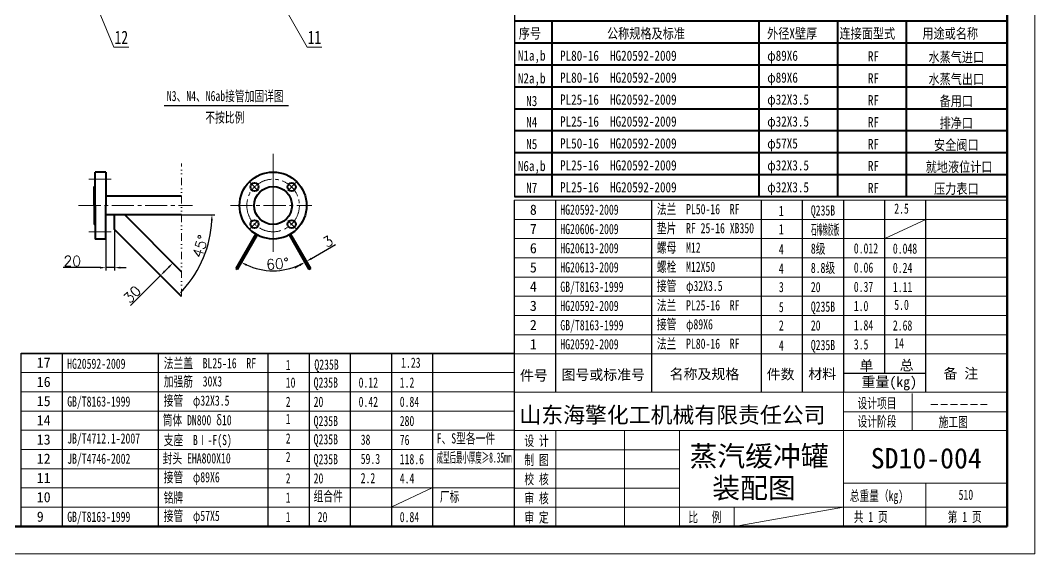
# Model space of a CAD drawing. Header units: millimetres. Extents: x 31396 to 1804389, y -22328 to 1387.
# Drawn here: x 1800908 to 1804389, y -18278 to -16447 of the extents above; entities that cross this region are included whole.
import ezdxf
from ezdxf.enums import TextEntityAlignment as Align

# ---------------------------------------------------------------- set-up
doc = ezdxf.new("R2010")
doc.units = ezdxf.units.MM
doc.linetypes.add('CENTER2', pattern=[28.575, 19.05, -3.175, 3.175, -3.175])
doc.linetypes.add('DIVIDE', pattern=[31.75, 12.7, -6.35, 0, -6.35, 0, -6.35])
doc.layers.get('Defpoints').update_dxf_attribs({"lineweight": 18})
doc.layers.add('TITLE', color=12, linetype='Continuous')
doc.styles.add('H1', font='', dxfattribs={"height": 45})
doc.styles.add('HZ0', font='TXT', dxfattribs={"width": 0.7, "bigfont": 'HZTXT0'})
doc.styles.get("Standard").update_dxf_attribs({"font": 'txt', "bigfont": 'gbcbig.shx'})
doc.styles.get('H1').set_extended_font_data('SimSun')
doc.dimstyles.new('35基本式样', dxfattribs={"dimtxt": 40, "dimasz": 40, "dimexe": 10, "dimexo": 0, "dimgap": 5, "dimtad": 1, "dimdec": 0, "dimdsep": 46, "dimtxsty": 'Standard', "dimcen": 0, "dimclrd": 1, "dimclre": 1, "dimclrt": 1, "dimadec": 0, "dimazin": 0, "dimtfac": 1, "dimtdec": 0, "dimtmove": 0, "dimatfit": 3, "dimfxl": 10, "dimarcsym": 0})

# ---------------------------------------------------------------- blocks, each defined once
blk = doc.blocks.new('*D110')
at = {"color": 1, "lineweight": -2, "transparency": 16777216}
for p, q in [((1801201.7, -17140.3), (1801201.7, -17306.1)), ((1801231.7, -17140.3), (1801231.7, -17306.1)), ((1801181.7, -17296.1), (1801055.5, -17296.1)), ((1801231.7, -17296.1), (1801201.7, -17296.1)), ((1801251.7, -17296.1), (1801271.7, -17296.1))]:
    blk.add_line(p, q, dxfattribs=at)
at = {"color": 1, "lineweight": 20, "transparency": 16777216}
for points in [[(1801181.7, -17292.8), (1801181.7, -17299.5), (1801201.7, -17296.1)], [(1801251.7, -17292.8), (1801251.7, -17299.5), (1801231.7, -17296.1)]]:
    blk.add_solid(points, dxfattribs=at)
at = {"layer": 'Defpoints', "color": 0, "lineweight": 20, "transparency": 16777216}
for p in [(1801201.7, -17140.3), (1801231.7, -17140.3), (1801231.7, -17296.1)]:
    blk.add_point(p, dxfattribs=at)
at = {"color": 1, "lineweight": 20, "transparency": 16777216, "insert": (1801086.7, -17273.6), "char_height": 35, "attachment_point": 5}
blk.add_mtext('20', dxfattribs=at)
blk = doc.blocks.new('*D111')
at = {"color": 1, "lineweight": -2, "transparency": 16777216}
for p, q in [((1801417.9, -17294.4), (1801403.7, -17308.5)), ((1801432, -17280.3), (1801439.1, -17287.3)), ((1801389.6, -17322.7), (1801286.2, -17426.1)), ((1801389.6, -17322.7), (1801396.7, -17329.8))]:
    blk.add_line(p, q, dxfattribs=at)
at = {"color": 1, "lineweight": 20, "transparency": 16777216}
for points in [[(1801415.5, -17292), (1801420.2, -17296.8), (1801432, -17280.3)], [(1801401.4, -17306.2), (1801406.1, -17310.9), (1801389.6, -17322.7)]]:
    blk.add_solid(points, dxfattribs=at)
at = {"layer": 'Defpoints', "color": 0, "lineweight": 20, "transparency": 16777216}
for p in [(1801432, -17280.3), (1801432, -17280.3), (1801389.6, -17322.7)]:
    blk.add_point(p, dxfattribs=at)
at = {"color": 1, "lineweight": 20, "transparency": 16777216, "insert": (1801292.4, -17388.1), "char_height": 35, "attachment_point": 5, "rotation": 45}
blk.add_mtext('30', dxfattribs=at)
blk = doc.blocks.new('*D112')
at = {"color": 1, "lineweight": -2, "transparency": 16777216}
blk.add_line((1801461.7, -17114.8), (1801575.9, -17114.8), dxfattribs=at)
blk.add_arc((1801181.7, -17114.8), 384.2, 317.9832, 357.0168, dxfattribs=at)
at = {"color": 1, "lineweight": 20, "transparency": 16777216}
for points in [[(1801562, -17134.7), (1801568.7, -17134.9), (1801565.9, -17114.8)], [(1801469.5, -17374.3), (1801464.7, -17369.7), (1801453.4, -17386.5)]]:
    blk.add_solid(points, dxfattribs=at)
at = {"layer": 'Defpoints', "color": 0, "lineweight": 20, "transparency": 16777216}
for p in [(1801201.7, -17114.8), (1801461.7, -17114.8), (1801231.7, -17164.8), (1801514.4, -17306.9), (1801461.7, -17394.8)]:
    blk.add_point(p, dxfattribs=at)
at = {"color": 1, "lineweight": 20, "transparency": 16777216, "insert": (1801525.8, -17222.9), "char_height": 35, "attachment_point": 5, "rotation": 72.5661}
blk.add_mtext('45°', dxfattribs=at)
blk = doc.blocks.new('*D113')
at = {"color": 1, "lineweight": -2, "transparency": 16777216}
blk.add_arc((1801775.7, -17088.8), 218.1, 245.2556, 294.7444, dxfattribs=at)
at = {"color": 1, "lineweight": 20, "transparency": 16777216}
for points in [[(1801682.9, -17289.9), (1801686, -17283.9), (1801666.7, -17277.7)], [(1801865.5, -17283.9), (1801868.6, -17289.9), (1801884.8, -17277.7)]]:
    blk.add_solid(points, dxfattribs=at)
at = {"layer": 'Defpoints', "color": 0, "lineweight": 20, "transparency": 16777216}
for p in [(1801720.9, -17183.9), (1801830.6, -17183.9), (1801652.7, -17302), (1801737.9, -17303.6), (1801898.8, -17302)]:
    blk.add_point(p, dxfattribs=at)
at = {"color": 1, "lineweight": 20, "transparency": 16777216, "insert": (1801791, -17282.9), "char_height": 35, "attachment_point": 5, "rotation": 4.4963}
blk.add_mtext('60°', dxfattribs=at)
blk = doc.blocks.new('*D116')
at = {"color": 1, "lineweight": -2, "transparency": 16777216}
for p, q in [((1801907.3, -17264.7), (1801989.6, -17217.2)), ((1801867.5, -17287.7), (1801850.2, -17297.7)), ((1801884.8, -17277.7), (1801879.8, -17269.1)), ((1801884.8, -17277.7), (1801890, -17274.7)), ((1801890, -17274.7), (1801885, -17266.1))]:
    blk.add_line(p, q, dxfattribs=at)
at = {"color": 1, "lineweight": 20, "transparency": 16777216}
for points in [[(1801905.7, -17261.8), (1801909, -17267.6), (1801890, -17274.7)], [(1801865.8, -17284.8), (1801869.1, -17290.6), (1801884.8, -17277.7)]]:
    blk.add_solid(points, dxfattribs=at)
at = {"layer": 'Defpoints', "color": 0, "lineweight": 20, "transparency": 16777216}
for p in [(1801884.8, -17277.7), (1801890, -17274.7), (1801890, -17274.7)]:
    blk.add_point(p, dxfattribs=at)
at = {"color": 1, "lineweight": 20, "transparency": 16777216, "insert": (1801963.9, -17206.1), "char_height": 35, "attachment_point": 5, "rotation": 30}
blk.add_mtext('3', dxfattribs=at)

msp = doc.modelspace()

# ---------------------------------------------------------------- linework, layer by layer
at = {"color": 1, "lineweight": 20}
for p, q in [((1801542.8, -15923.5), (1801892.5, -16538.6)), ((1801010.1, -16010.7), (1801229.8, -16538.6)), ((1801229.8, -16538.6), (1801280.3, -16538.6)), ((1801892.5, -16538.6), (1801943, -16538.6)), ((1801775.7, -16904.9), (1801775.7, -17241.7)), ((1803874.6, -17196.4), (1804015.7, -17130.4)), ((1802182.6, -18117.2), (1802323.8, -18051.4))]:
    msp.add_line(p, q, dxfattribs=at)
at = {"color": 1, "lineweight": 40}
for p, q in [((1804297.9, -16450.4), (1802606.9, -16450.4)), ((1802731.7, -16450.4), (1802731.7, -17052.7)), ((1803442.7, -16450.4), (1803442.7, -17052.7)), ((1803712.6, -16450.4), (1803712.6, -17052.7)), ((1803948.1, -16450.4), (1803948.1, -17052.7)), ((1804297.9, -16525.6), (1802604, -16525.6)), ((1804297.9, -16600.9), (1802604, -16600.9)), ((1804297.9, -16676.2), (1802604, -16676.2)), ((1802731.7, -16676.2), (1802731.7, -16977.4)), ((1804297.9, -16751.5), (1802604, -16751.5)), ((1804297.9, -16826.8), (1802604, -16826.8)), ((1804297.9, -16826.8), (1802604, -16826.8)), ((1804297.9, -16902.1), (1802604, -16902.1)), ((1804297.9, -16902.1), (1802604, -16902.1)), ((1804297.9, -16977.4), (1802604, -16977.4)), ((1804297.9, -17052.7), (1802604, -17052.7))]:
    msp.add_line(p, q, dxfattribs=at)
at = {"color": 1, "linetype": 'DIVIDE', "lineweight": 20, "ltscale": 2}
msp.add_line((1801461.7, -17394.8), (1801461.7, -16938), dxfattribs=at)
at = {"lineweight": 40}
for p, q in [((1801165.7, -17082.8), (1801165.7, -16967.8)), ((1801201.7, -16967.8), (1801165.7, -16967.8)), ((1801201.7, -16967.8), (1801201.7, -17082.8)), ((1801161.7, -17082.8), (1801161.7, -17017.8)), ((1801165.7, -17017.8), (1801161.7, -17017.8)), ((1801461.7, -17050.8), (1801201.7, -17050.8)), ((1801161.7, -17082.8), (1801161.7, -17147.8)), ((1801165.7, -17082.8), (1801165.7, -17197.8)), ((1801201.7, -17197.8), (1801201.7, -17082.8)), ((1801461.7, -17114.8), (1801201.7, -17114.8)), ((1801231.7, -17164.8), (1801231.7, -17114.8)), ((1801461.7, -17310), (1801266.6, -17114.8)), ((1801165.7, -17147.8), (1801161.7, -17147.8)), ((1801461.7, -17394.8), (1801231.7, -17164.8)), ((1801715.7, -17180.9), (1801647.6, -17298.8)), ((1801720.9, -17183.9), (1801652.7, -17302)), ((1801830.6, -17183.9), (1801898.8, -17302)), ((1801835.8, -17180.9), (1801903.9, -17298.8)), ((1801201.7, -17197.8), (1801165.7, -17197.8)), ((1801647.6, -17298.8), (1801652.7, -17302)), ((1801903.9, -17298.8), (1801898.8, -17302))]:
    msp.add_line(p, q, dxfattribs=at)
at = {"color": 1, "linetype": 'CENTER2', "lineweight": 20, "ltscale": 4}
for p, q in [((1801143.5, -16992.6), (1801222.1, -16992.6)), ((1801724.9, -17032), (1801697.2, -17004.3)), ((1801826.6, -17032), (1801854.3, -17004.3)), ((1801107.9, -17082.8), (1801499.1, -17082.8)), ((1801629, -17082.8), (1801908.6, -17082.8)), ((1801724.9, -17133.7), (1801697.2, -17161.4)), ((1801826.6, -17133.7), (1801854.3, -17161.4)), ((1801143.5, -17173), (1801222.1, -17173))]:
    msp.add_line(p, q, dxfattribs=at)
at = {"lineweight": 40}
for centre, radius in [((1801775.7, -17082.8), 115), ((1801712, -17019), 14), ((1801775.7, -17082.8), 65), ((1801839.5, -17019), 14), ((1801712, -17146.6), 14), ((1801839.5, -17146.6), 14)]:
    msp.add_circle(centre, radius, dxfattribs=at)
at = {"color": 1, "linetype": 'CENTER2', "lineweight": 20, "ltscale": 4}
msp.add_circle((1801775.7, -17082.8), 90.2, dxfattribs=at)
at = {"layer": 'TITLE', "color": 1, "lineweight": 13}
for p, q in [((1804389, -14330.4), (1804389, -18278.4)), ((1804295, -17064.4), (1802603, -17064.4)), ((1804295, -17130.4), (1802603, -17130.4)), ((1804295, -17196.4), (1802603, -17196.4)), ((1804295, -17196.4), (1802603, -17196.4)), ((1804295, -17262.4), (1802603, -17262.4)), ((1804295, -17328.4), (1802603, -17328.4)), ((1804295, -17394.4), (1802603, -17394.4)), ((1804295, -17460.4), (1802603, -17460.4)), ((1804295, -17526.4), (1802603, -17526.4)), ((1802603, -17589.4), (1800911, -17589.4)), ((1802603, -17591), (1800911, -17591)), ((1802603, -17591), (1800911, -17591)), ((1802603, -17592.2), (1800911, -17592.2)), ((1804295, -17592.2), (1802603, -17592.2)), ((1802603, -17656.6), (1800911, -17656.6)), ((1802603, -17722.6), (1800911, -17722.6)), ((1802603, -17722.6), (1800911, -17722.6)), ((1804295, -17723.8), (1802603, -17723.8)), ((1803733.2, -18186), (1803733.2, -17723.8)), ((1803968.1, -17855.4), (1803968.1, -17727.8)), ((1802603, -17788.6), (1800911, -17788.6)), ((1802603, -17788.6), (1800911, -17788.6)), ((1803733.2, -17791.3), (1804295.3, -17791.3)), ((1802603, -17854.6), (1800911, -17854.6)), ((1804295, -17855.4), (1802605.6, -17855.4)), ((1802745.6, -18184.4), (1802745.6, -17855.4)), ((1802981.6, -18184.4), (1802981.6, -17855.4)), ((1803169.6, -18184.4), (1803169.6, -17855.4)), ((1803733.2, -17855.4), (1804295.3, -17855.4)), ((1802603, -17920.6), (1800911, -17920.6)), ((1803169.6, -17921.2), (1802605.6, -17921.2)), ((1802603, -17986.6), (1800911, -17986.6)), ((1803169.6, -17987), (1802605.6, -17987)), ((1802603, -18052.6), (1800911, -18052.6)), ((1803169.6, -18052.8), (1802605.6, -18052.8)), ((1803733.2, -18036.1), (1804295, -18036.1)), ((1804015.1, -18186), (1804015.1, -18036.1)), ((1802603, -18118.6), (1800911, -18118.6)), ((1804295, -18118.6), (1802605.6, -18118.6)), ((1803733.2, -18118.6), (1803357.5, -18184.4)), ((1803357.5, -18184.4), (1803357.5, -18118.6)), ((1802603, -18184.4), (1800911, -18184.4)), ((1804389, -18278.4), (1798805.4, -18278.4))]:
    msp.add_line(p, q, dxfattribs=at)
at = {"layer": 'TITLE', "color": 1}
for p, q in [((1802604, -14432.5), (1802604, -17052.7)), ((1801402.1, -16739.7), (1801828.8, -16739.7)), ((1802745.6, -17723.8), (1802745.6, -17064.4)), ((1803074.9, -17723.8), (1803074.9, -17064.4)), ((1803451.2, -17723.8), (1803451.2, -17064.4)), ((1803592.3, -17723.8), (1803592.3, -17064.4)), ((1803733.5, -17723.8), (1803733.5, -17064.4)), ((1803874.6, -17658), (1803874.6, -17064.4)), ((1804015.7, -17723.8), (1804015.7, -17064.4)), ((1801053.6, -18184.4), (1801053.6, -17589.4)), ((1801382.9, -18184.4), (1801382.9, -17589.4)), ((1801759.2, -18184.4), (1801759.2, -17589.4)), ((1801900.4, -18184.4), (1801900.4, -17589.4)), ((1802041.5, -18184.4), (1802041.5, -17589.4)), ((1802182.6, -18184.4), (1802182.6, -17589.4)), ((1802323.8, -18184.4), (1802323.8, -17589.4)), ((1803733.5, -17658), (1804015.7, -17658))]:
    msp.add_line(p, q, dxfattribs=at)
at = {"layer": 'TITLE', "color": 1, "lineweight": 50}
for p, q in [((1804295, -14424.4), (1804295, -18184.4)), ((1804295, -18184.4), (1799040.4, -18184.4))]:
    msp.add_line(p, q, dxfattribs=at)
at = {"layer": 'TITLE', "color": 1, "const_width": 4.7}
for points in [[(1802603, -18184.4), (1802603, -17064.4)], [(1800911, -18184.4), (1800911, -17589.4)]]:
    msp.add_lwpolyline(points, dxfattribs=at)

# ---------------------------------------------------------------- texts
at = {"color": 1, "lineweight": 40, "style": 'H1'}
for s, height, width, p in [('12', 45.5, 0.75, (1801255, -16528.1)), ('11', 45.5, 0.75, (1801917.7, -16528.1)), ('N1a,b', 35, 0.8, (1802663.1, -16585.4)), ('水蒸气进口', 35, 0.8, (1804119.9, -16591)), ('N2a,b', 35, 0.8, (1802663.1, -16663.4)), ('水蒸气出口', 35, 0.8, (1804119.9, -16666.3)), ('N3', 35, 0.8, (1802663.1, -16741.3)), ('备用口', 35, 0.8, (1804119.9, -16741.6)), ('排净口', 35, 0.8, (1804119.9, -16816.9)), ('N4', 35, 0.8, (1802663.1, -16813.9)), ('N5', 35, 0.8, (1802663.1, -16889.2)), ('安全阀口', 35, 0.8, (1804119.9, -16892.2)), ('N6a,b', 35, 0.8, (1802663.1, -16964.5)), (' 就地液位计口', 35, 0.8, (1804119.9, -16967.5)), ('N7', 35, 0.8, (1802663.1, -17039.8)), ('压力表口', 35, 0.8, (1804119.9, -17042.7))]:
    msp.add_text(s, height=height, dxfattribs=dict(at, width=width)).set_placement(p, align=Align.CENTER)
at = {"color": 1, "lineweight": 40, "style": 'H1', "width": 0.8}
for s, p in [('序号', (1802618.6, -16509.3)), ('公称规格及标准', (1802921.4, -16509.3)), ('外径X壁厚', (1803470.8, -16509.3)), ('连接面型式', (1803719, -16509.3)), ('用途或名称', (1804003.7, -16509.3)), ('PL80-16  HG20592-2009', (1802760.3, -16585.9)), ('φ89X6', (1803471.2, -16585.9)), ('RF', (1803816.7, -16588.3)), ('PL80-16  HG20592-2009', (1802760.3, -16661.1)), ('φ89X6', (1803471.2, -16661.1)), ('RF', (1803816.7, -16663.5)), ('PL25-16  HG20592-2009', (1802760.3, -16736.4)), ('φ32X3.5', (1803471.2, -16736.4)), ('RF', (1803816.7, -16738.8)), ('PL25-16  HG20592-2009', (1802760.3, -16811.7)), ('φ32X3.5', (1803471.2, -16811.7)), ('RF', (1803816.7, -16814.1)), ('PL50-16  HG20592-2009', (1802760.3, -16887)), ('φ57X5', (1803471.2, -16887)), ('RF', (1803816.7, -16889.4)), ('PL25-16  HG20592-2009', (1802760.3, -16962.3)), ('φ32X3.5', (1803471.2, -16962.3)), ('RF', (1803816.7, -16964.7)), ('PL25-16  HG20592-2009', (1802760.3, -17037.6)), ('φ32X3.5', (1803471.2, -17037.6)), ('RF', (1803816.7, -17040))]:
    msp.add_text(s, height=35, dxfattribs=at).set_placement(p)
at = {"layer": 'TITLE', "color": 1, "style": 'H1'}
for s, width, p in [('N3、N4、N6ab接管加固详图', 0.7, (1801411, -16724.2)), ('不按比例', 0.7, (1801543.2, -16797.8)), ('HG20592-2009', 0.7, (1802761.3, -17114.5)), ('法兰  PL50-16  RF ', 0.7, (1803092.5, -17112.6)), ('1', 0.7, (1803511.1, -17118.6)), ('Q235B', 0.7, (1803620.8, -17117.2)), ('2.5', 0.7, (1803907, -17110.8)), ('HG20606-2009', 0.7, (1802761.3, -17181)), ('垫片  RF 25-16 XB350 ', 0.7, (1803092.5, -17177.9)), ('1', 0.7, (1803511.1, -17181.9)), ('石棉橡胶板', 0.4, (1803620.8, -17183.2)), ('HG20613-2009', 0.7, (1802761.3, -17246.5)), ('螺母  M12', 0.7, (1803092.5, -17244.6)), ('4', 0.7, (1803511.1, -17250.6)), ('8级', 0.7, (1803620.8, -17248.2)), ('0.012', 0.7, (1803768.3, -17247.4)), ('0.048', 0.7, (1803902.3, -17248.2)), ('HG20613-2009', 0.7, (1802761.3, -17312.5)), ('螺栓  M12X50', 0.7, (1803092.5, -17310.6)), ('4', 0.7, (1803511.1, -17316.6)), ('8.8级', 0.7, (1803620.8, -17314.2)), ('0.06', 0.7, (1803768.3, -17313.4)), ('0.24', 0.7, (1803902.3, -17314.2)), ('GB/T8163-1999', 0.7, (1802761.3, -17379.3)), ('接管  φ32X3.5', 0.7, (1803092.5, -17376.2)), ('3', 0.7, (1803511.1, -17380.2)), ('20', 0.7, (1803620.8, -17380.2)), ('0.37', 0.7, (1803768.3, -17379.4)), ('1.11', 0.7, (1803902.3, -17380.2)), ('法兰  PL25-16  RF ', 0.7, (1803092.5, -17442.9)), ('HG20592-2009', 0.7, (1802761.3, -17444.8)), ('5', 0.7, (1803511.1, -17448.9)), ('Q235B', 0.7, (1803620.8, -17447.5)), ('1.0', 0.7, (1803768.3, -17445.2)), ('5.0', 0.7, (1803907, -17441.1)), ('接管  φ89X6', 0.7, (1803092.5, -17508)), ('GB/T8163-1999', 0.7, (1802761.3, -17511.1)), ('2', 0.7, (1803511.1, -17512)), ('20', 0.7, (1803620.8, -17512)), ('1.84', 0.7, (1803768.3, -17511.2)), ('2.68', 0.7, (1803902.3, -17512)), ('HG20592-2009', 0.7, (1802761.3, -17576.6)), ('法兰  PL80-16  RF ', 0.7, (1803092.5, -17574.7)), ('3.5', 0.7, (1803768.3, -17577)), ('14', 0.7, (1803907, -17572.9)), ('4', 0.7, (1803511.1, -17580.7)), ('Q235B', 0.7, (1803620.8, -17579.3)), ('HG20592-2009', 0.7, (1801069.3, -17643.5)), ('法兰盖  BL25-16  RF ', 0.7, (1801400.5, -17641.6)), ('Q235B', 0.7, (1801917.4, -17646.2)), ('1.23', 0.7, (1802215, -17639.8)), ('1', 0.7, (1801819.1, -17647.6)), ('加强筋  30X3', 0.7, (1801400.5, -17704.1)), ('10', 0.7, (1801819.1, -17708.1)), ('Q235B', 0.7, (1801914.9, -17708.1)), ('0.12', 0.7, (1802069.1, -17708.1)), ('1.2', 0.7, (1802210.3, -17708.1)), ('GB/T8163-1999', 0.7, (1801069.3, -17773.2)), ('接管  φ32X3.5', 0.7, (1801400.5, -17770.1)), ('2', 0.7, (1801819.1, -17774.1)), ('20', 0.7, (1801914.9, -17774.1)), ('0.42', 0.7, (1802069.1, -17774.1)), ('0.84', 0.7, (1802210.3, -17774.1)), ('设计项目', 0.7, (1803781, -17779)), ('筒体 DN800 δ10', 0.7, (1801396.9, -17837.1)), ('1', 0.7, (1801819.1, -17832.8)), ('Q235B', 0.7, (1801914.9, -17840.1)), ('280', 0.7, (1802210.3, -17839.9)), ('设计阶段', 0.7, (1803781, -17841.5)), ('施工图', 0.7, (1804059.3, -17843.6)), ('JB/T4712.1-2007', 0.7, (1801069.3, -17900)), ('支座  BⅠ-F(S)', 0.7, (1801400.5, -17905.4)), ('2', 0.7, (1801819.1, -17900)), ('Q235B', 0.7, (1801914.9, -17902.9)), ('38', 0.7, (1802076.3, -17904.2)), ('76', 0.7, (1802210.3, -17905)), ('F、S型各一件', 0.7, (1802337, -17899.8)), ('成型后最小厚度≥8.35mm', 0.45, (1802337, -17965.8)), ('JB/T4746-2002', 0.7, (1801069.3, -17969.7)), ('封头 EHA800X10', 0.7, (1801396.9, -17968.2)), ('2', 0.7, (1801819.1, -17963.9)), ('Q235B', 0.7, (1801914.9, -17971.2)), ('59.3', 0.7, (1802076.3, -17970.2)), ('118.6', 0.7, (1802210.3, -17971)), ('接管  φ89X6', 0.7, (1801400.5, -18033)), ('2', 0.7, (1801819.1, -18037)), ('20', 0.7, (1801914.9, -18037)), ('2.2', 0.7, (1802076.3, -18036.2)), ('4.4', 0.7, (1802210.3, -18037)), ('铭牌', 0.7, (1801400.2, -18103.2)), ('组合件', 0.7, (1801914.6, -18098.2)), ('厂标', 0.7, (1802347.9, -18100.1)), ('总重量（kg)', 0.7, (1803754.2, -18096.8)), ('510', 0.7, (1804127.8, -18093.2)), ('1', 0.7, (1801819.1, -18102.8)), ('GB/T8163-1999', 0.7, (1801069.3, -18169)), ('接管  φ57X5', 0.7, (1801400.5, -18165.9)), ('比', 0.7, (1803200.5, -18170.2)), ('例', 0.7, (1803280.7, -18169.9)), ('共 1 页', 0.7, (1803767.9, -18169.4)), ('第 1 页', 0.7, (1804090.3, -18169.4)), ('1', 0.7, (1801819.1, -18169.9)), ('20', 0.7, (1801928.8, -18169.9)), ('0.84', 0.7, (1802210.3, -18169.9))]:
    msp.add_text(s, height=35, dxfattribs=dict(at, width=width)).set_placement(p)
for s, height, p in [('8', 35, (1802656.8, -17114.6)), ('7', 35, (1802656.8, -17180.6)), ('6', 35, (1802656.8, -17246.6)), ('5', 35, (1802656.8, -17312.6)), ('4', 35, (1802656.8, -17378.6)), ('3', 35, (1802656.8, -17444.6)), ('2', 35, (1802656.8, -17510.6)), ('1', 35, (1802656.8, -17576.6)), ('17', 35, (1800964.8, -17639.6)), ('单', 35, (1803787.8, -17650.1)), ('总', 35, (1803925.6, -17648.9)), ('件号', 35, (1802622.6, -17683.9)), ('图号或标准号', 35, (1802765.4, -17681.3)), ('名称及规格', 35, (1803136.5, -17678.8)), ('件数', 35, (1803469.4, -17679.7)), ('材料', 35, (1803612.1, -17678.4)), ('备 注', 35, (1804076, -17676.8)), ('16', 35, (1800964.8, -17705.6)), ('重量(kg)', 35, (1803794.6, -17706)), ('15', 35, (1800964.8, -17771.6)), ('14', 35, (1800964.8, -17837.6)), ('13', 35, (1800964.8, -17903.6)), ('SD10-004', 70, (1803826.3, -17985.6)), ('12', 35, (1800964.8, -17969.6)), ('11', 35, (1800964.8, -18035.6)), ('10', 35, (1800964.8, -18101.6)), ('9', 35, (1800964.8, -18168.6))]:
    msp.add_text(s, height=height, dxfattribs=at).set_placement(p)
at = {"layer": 'TITLE', "color": 1, "lineweight": 13}
for s, height, style, p in [('山东海擎化工机械有限责任公司', 55, 'H1', (1802620.8, -17829.3)), ('------', 30.53, 'HZ0', (1804027.3, -17779)), ('蒸汽缓冲罐', 70, 'H1', (1803204.6, -17978.1)), ('装配图', 70, 'H1', (1803282.7, -18087.7))]:
    msp.add_text(s, height=height, dxfattribs=dict(at, style=style)).set_placement(p)
at = {"layer": 'TITLE', "color": 1, "style": 'H1', "width": 0.7}
for s, p in [('设 计', (1802679.7, -17908)), ('制 图', (1802679.7, -17973.8)), ('校 核', (1802679.7, -18039.6)), ('审 核', (1802679.7, -18105.4)), ('审 定', (1802679.7, -18171.2))]:
    msp.add_text(s, height=35, dxfattribs=at).set_placement(p, align=Align.CENTER)

# ---------------------------------------------------------------- dimensions: what is measured, and where the dimension line sits
at = {"lineweight": 20}
for base, line1, line2, picture, middle in [((1801514.4, -17306.9), ((1801461.7, -17114.8), (1801201.7, -17114.8)), ((1801461.7, -17394.8), (1801231.7, -17164.8)), '*D112', (1801548.2, -17229.9)), ((1801737.9, -17303.6), ((1801830.6, -17183.9), (1801898.8, -17302)), ((1801720.9, -17183.9), (1801652.7, -17302)), '*D113', (1801792.8, -17306.3))]:
    dim = msp.add_angular_dim_2l(base=base, line1=line1, line2=line2, dimstyle='35基本式样', override={"dimtxt": 35, "dimasz": 20}, dxfattribs=at)
    dim.commit()
    dim.dimension.update_dxf_attribs({"geometry": picture, "text_midpoint": middle, "dimtype": 162})
dim = msp.add_linear_dim(base=(1801231.7, -17296.1), p1=(1801201.7, -17140.3), p2=(1801231.7, -17140.3), text='20', dimstyle='35基本式样', override={"dimtxt": 35, "dimasz": 20}, dxfattribs=at)
dim.commit()
dim.dimension.update_dxf_attribs({"geometry": '*D110', "text_midpoint": (1801086.7, -17296.1), "dimtype": 160})
for base, p1, p2, angle, text, picture, middle in [((1801890, -17274.7), (1801884.8, -17277.7), (1801890, -17274.7), 30, '3', '*D116', (1801975.2, -17225.5)), ((1801432, -17280.3), (1801389.6, -17322.7), (1801432, -17280.3), 45, '30', '*D111', (1801308.3, -17404))]:
    dim = msp.add_linear_dim(base=base, p1=p1, p2=p2, angle=angle, text=text, dimstyle='35基本式样', override={"dimtxt": 35, "dimasz": 20}, dxfattribs=at)
    dim.commit()
    dim.dimension.update_dxf_attribs({"geometry": picture, "text_midpoint": middle, "dimtype": 161})

doc.saveas('drawing.dxf')
